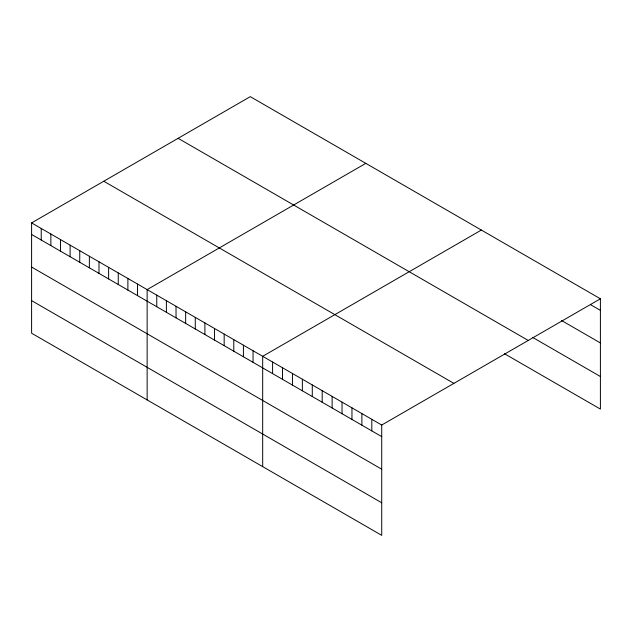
<?xml version="1.0" encoding="UTF-8"?>
<svg xmlns="http://www.w3.org/2000/svg" width="632" height="632" viewBox="0 0 632 632"><rect width="100%" height="100%" fill="white"/><g stroke="black" fill="none" stroke-linecap="round" stroke-linejoin="round"><path stroke-width="0.95" d="M31.6 222.898L381.72 425.036L381.72 535.351L31.6 333.214L31.6 222.898L250.28 96.649L600.4 298.786L600.4 409.102L504.502 353.738M365.817 163.348L147.138 289.606L147.138 399.922M481.355 230.056L262.683 356.314L262.683 466.629M381.72 425.036L600.4 298.786M590.478 304.64L600.4 310.367M561.548 320.519L600.4 342.947M532.61 337.385L600.4 376.522M178.113 138.305L528.234 340.451M103.766 181.234L453.887 383.371M31.6 234.472L381.72 436.617M31.6 267.06L381.72 469.197M31.6 300.627L381.72 502.772M371.806 419.308L371.806 430.89M361.883 413.581L361.883 425.162M351.961 407.853L351.961 419.435M342.038 402.126L342.038 413.707M332.124 396.398L332.124 407.98M322.202 390.671L322.202 402.252M312.279 384.943L312.279 396.525M302.365 379.224L302.365 390.797M292.442 373.496L292.442 385.07M282.52 367.769L282.52 379.342M272.597 362.041L272.597 373.615M253.053 350.752L253.053 362.334M243.423 345.19L243.423 356.772M233.793 339.637L233.793 351.21M224.17 334.075L224.17 345.657M214.54 328.514L214.54 340.095M204.91 322.96L204.91 334.533M195.28 317.398L195.28 328.98M185.65 311.837L185.65 323.418M176.028 306.283L176.028 317.857M166.398 300.721L166.398 312.303M156.768 295.16L156.768 306.741M137.515 284.045L137.515 295.626M127.885 278.483L127.885 290.064M118.255 272.929L118.255 284.503M108.625 267.368L108.625 278.949M98.995 261.806L98.995 273.387M89.373 256.252L89.373 267.826M79.743 250.691L79.743 262.272M70.112 245.129L70.112 256.711M60.482 239.575L60.482 251.149M50.86 234.014L50.86 245.595M41.23 228.46L41.23 240.034"/></g></svg>
